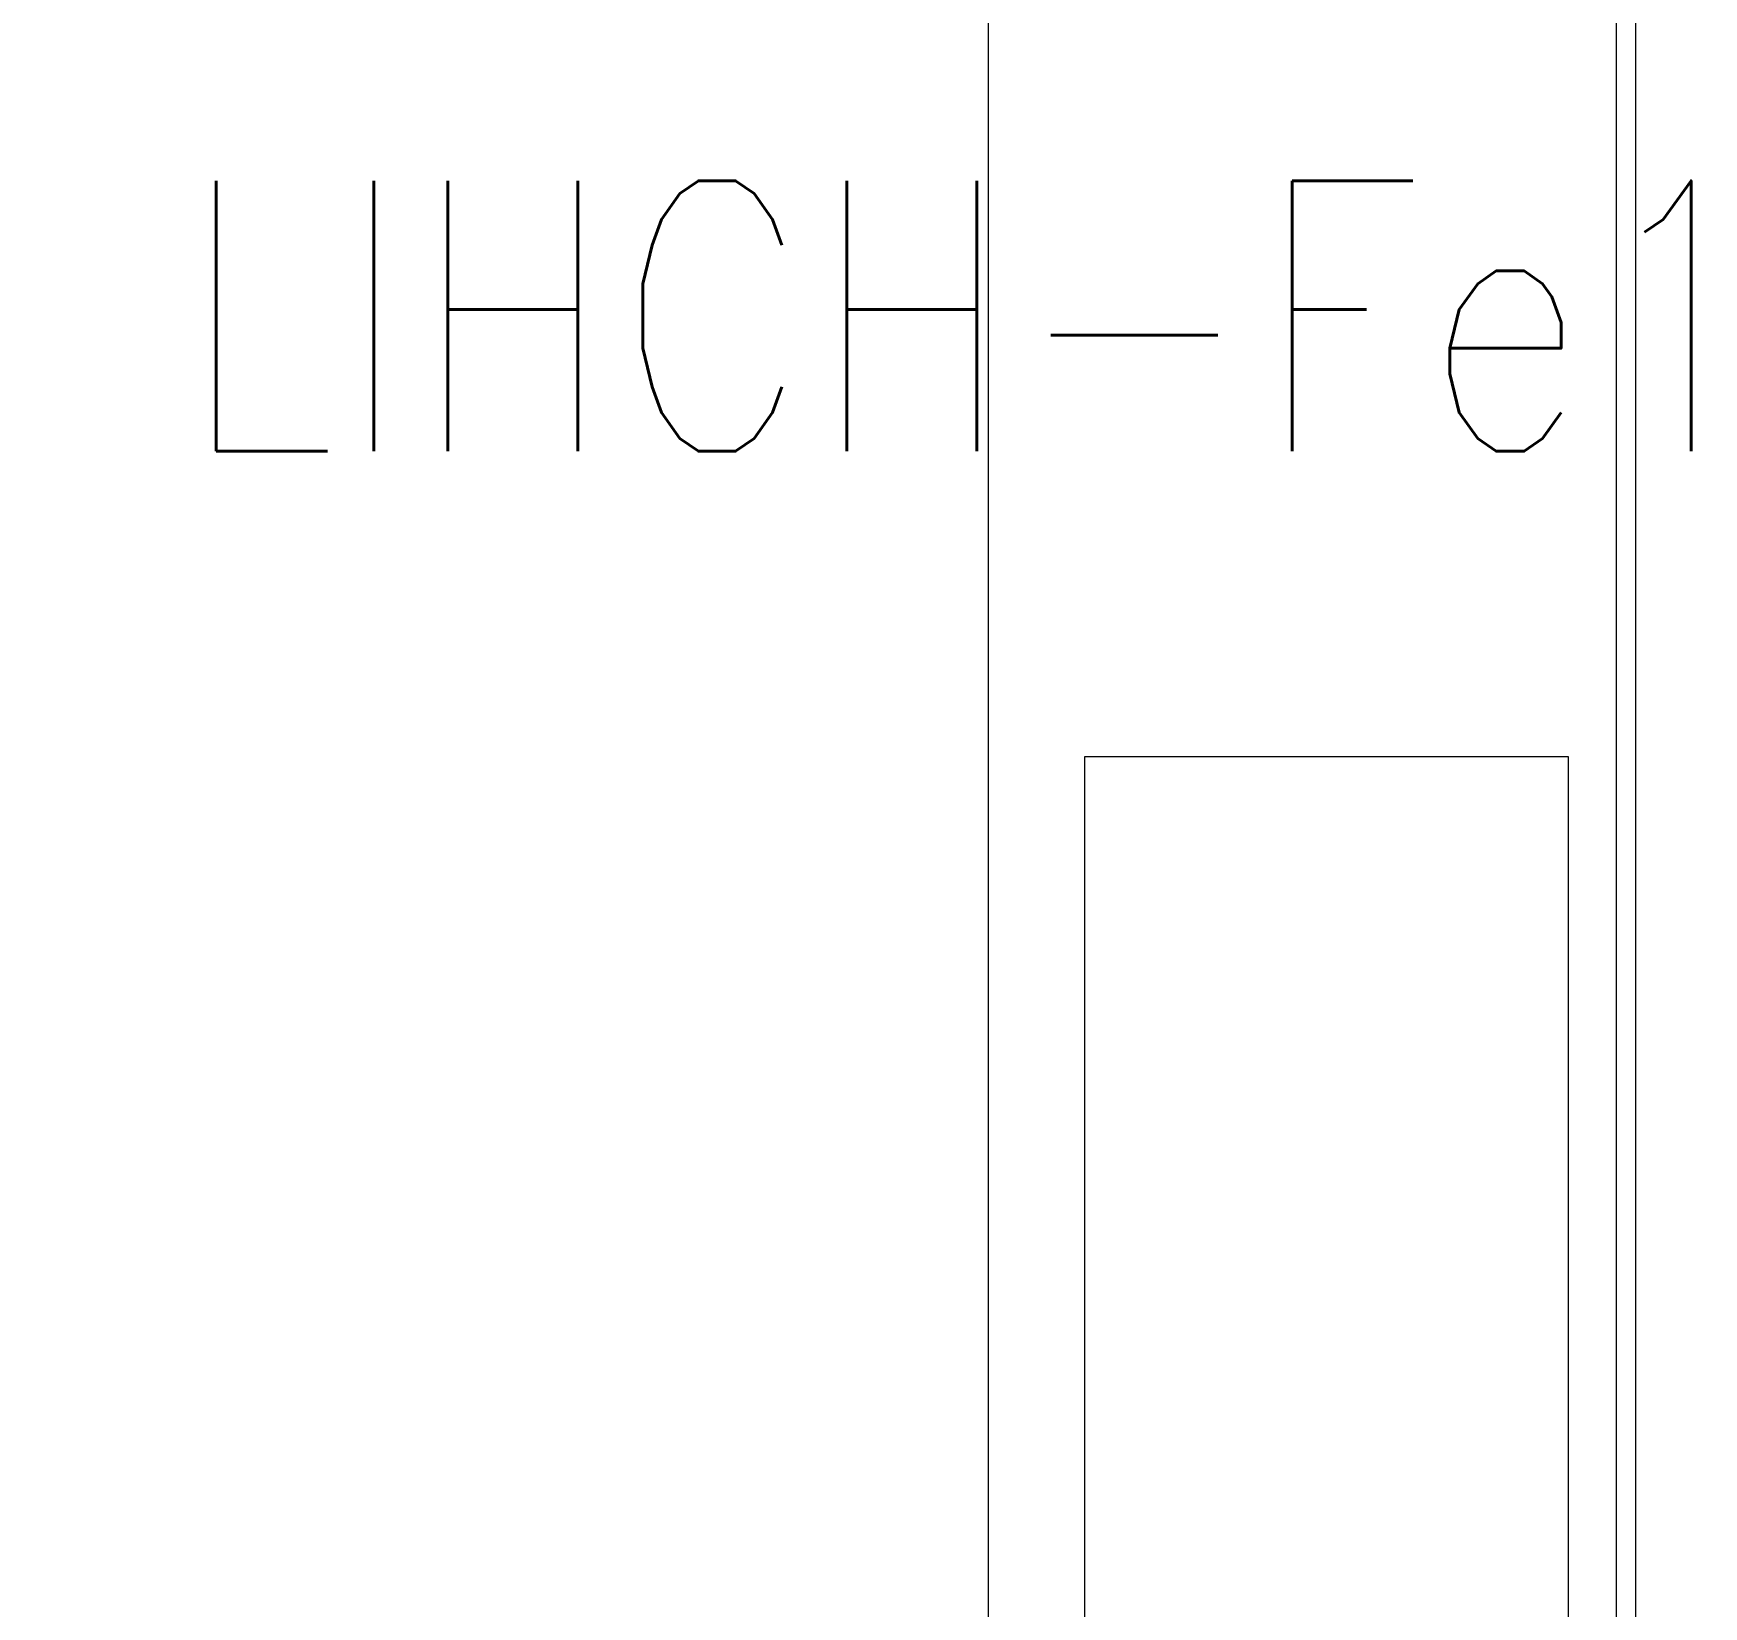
# Model space of a CAD drawing. Extents: x -3709 to 34962, y 0 to 8245.
# Drawn here: x 31477.5 to 31650.3, y 3337.9 to 3500.8 of the extents above; entities that cross this region are included whole.
import ezdxf

# ---------------------------------------------------------------- set-up
doc = ezdxf.new("R2010")
doc.units = 0
for name, color, linetype, lineweight in [('00', 9, 'Continuous', 9), ('06D', 9, 'Continuous', 9), ('12', 9, 'Continuous', 9), ('E-YAZI', 7, 'Continuous', 30)]:
    doc.layers.add(name, color=color, linetype=linetype, lineweight=lineweight)
doc.styles.add('E-YAZI', font='txttw.shx')

# ---------------------------------------------------------------- blocks, each defined once
blk = doc.blocks.new('P-PANO')
at = {"layer": '06D'}
blk.add_lwpolyline([(-50, 0), (-50, 200), (0, 200), (0, 0)], close=True, dxfattribs=at)

msp = doc.modelspace()

# ---------------------------------------------------------------- linework, layer by layer
at = {"layer": '00'}
msp.add_lwpolyline([(31568.33, 3657.5), (31568.33, 3672.5), (31643.33, 3672.5), (31643.33, 3812.5), (31658.33, 3812.5), (31658.33, 3192.5), (31643.33, 3192.5), (31643.33, 3657.5), (31568.33, 3657.5), (31568.33, 3657.5)], dxfattribs=at)
at = {"layer": '06D'}
msp.add_lwpolyline([(31576.33, 3127.5), (31576.33, 3194.5), (31641.33, 3194.5), (31641.33, 3505.5)], dxfattribs=at)
at = {"layer": '12'}
msp.add_lwpolyline([(31576.33, 3194.5), (31576.33, 3655.5)], dxfattribs=at)

# ---------------------------------------------------------------- block references
at = {"layer": '06D'}
msp.add_blockref('P-PANO', (31636.33, 3225.91), dxfattribs=at)

# ---------------------------------------------------------------- texts
at = {"layer": 'E-YAZI', "color": 3, "style": 'E-YAZI', "width": 0.8}
msp.add_text('2x1.5 LIHCH-Fe180/PH90', height=28, dxfattribs=at).set_placement((31393.69, 3457.5))

doc.saveas('drawing.dxf')
